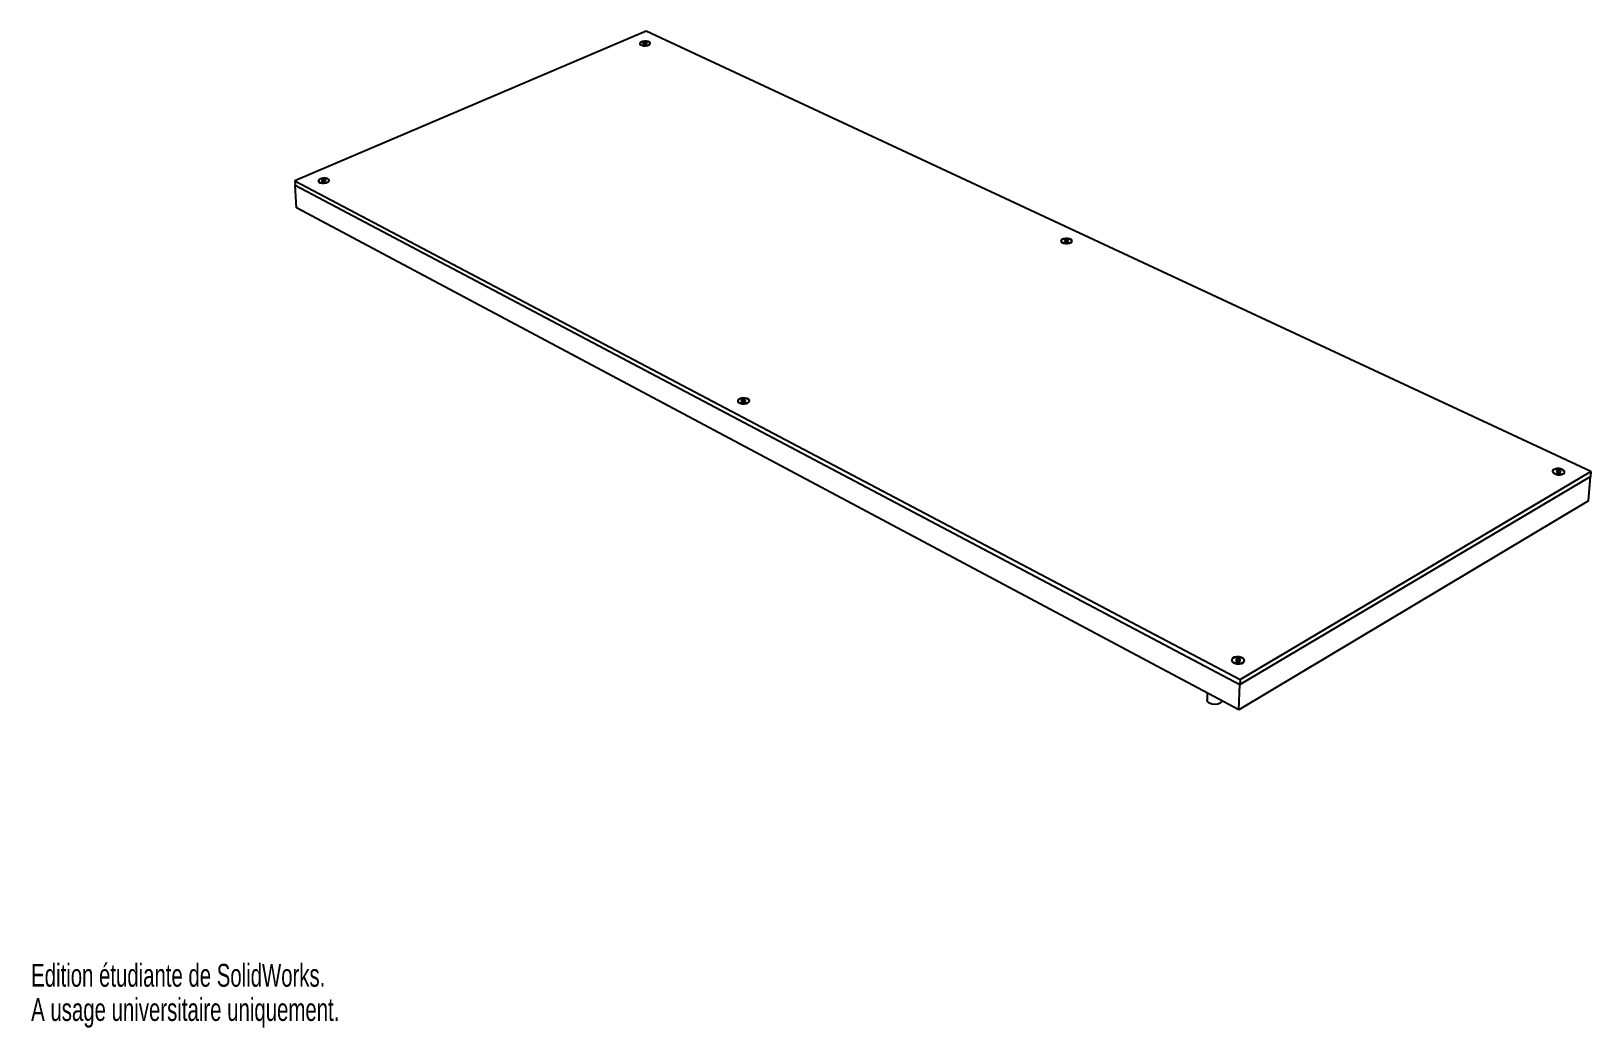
# Model space of a CAD drawing. Extents: x 0 to 248, y 0 to 159.
import ezdxf
from ezdxf.enums import TextEntityAlignment as Align

# ---------------------------------------------------------------- set-up
doc = ezdxf.new("R2010")
doc.units = 0
doc.layers.get('0').update_dxf_attribs({"linetype": 'CONTINUOUS'})

msp = doc.modelspace()

# ---------------------------------------------------------------- linework, layer by layer
at = {"color": 7, "linetype": 'CONTINUOUS'}
for p, q in [((97.95, 158.67), (41.98, 134.87)), ((97.75, 156.85), (97.48, 156.78)), ((97.48, 156.78), (97.48, 156.64)), ((97.49, 156.64), (97.48, 156.78)), ((97.48, 156.64), (97.75, 156.57)), ((98.03, 156.79), (97.75, 156.85)), ((97.76, 156.58), (97.75, 156.85)), ((97.75, 156.57), (98.02, 156.65)), ((248.37, 88.54), (97.95, 158.67)), ((98.02, 156.65), (98.03, 156.79)), ((41.98, 134.87), (192.51, 55.46)), ((41.98, 134.87), (42.03, 134.15)), ((42.03, 134.15), (192.47, 54.65)), ((42.28, 130.55), (42.03, 134.15)), ((46.33, 134.94), (46.31, 134.79)), ((46.31, 134.79), (46.59, 134.71)), ((46.63, 135.02), (46.33, 134.94)), ((46.34, 134.78), (46.33, 134.94)), ((46.59, 134.71), (46.89, 134.8)), ((46.91, 134.95), (46.63, 135.02)), ((46.65, 134.73), (46.63, 135.02)), ((46.89, 134.8), (46.91, 134.95)), ((192.31, 50.63), (42.28, 130.55)), ((164.86, 125.42), (164.58, 125.34)), ((164.58, 125.34), (164.6, 125.17)), ((164.6, 125.17), (164.9, 125.1)), ((164.85, 125.11), (164.86, 125.42)), ((165.16, 125.35), (164.86, 125.42)), ((164.9, 125.1), (165.18, 125.18)), ((165.18, 125.18), (165.16, 125.35)), ((165.16, 125.18), (165.16, 125.35)), ((113.45, 99.99), (113.14, 99.89)), ((113.14, 99.89), (113.14, 99.71)), ((113.14, 99.71), (113.14, 99.89)), ((113.14, 99.71), (113.46, 99.62)), ((113.76, 99.9), (113.45, 99.99)), ((113.46, 99.62), (113.45, 99.99)), ((113.46, 99.62), (113.76, 99.72)), ((113.76, 99.72), (113.76, 99.9)), ((192.47, 54.65), (248.31, 87.77)), ((192.51, 55.46), (248.37, 88.54)), ((243.19, 88.73), (242.9, 88.63)), ((242.9, 88.63), (242.95, 88.44)), ((242.95, 88.44), (243.3, 88.35)), ((243.16, 88.39), (243.19, 88.73)), ((243.53, 88.64), (243.19, 88.73)), ((243.3, 88.35), (243.58, 88.45)), ((243.51, 88.43), (243.53, 88.64)), ((243.58, 88.45), (243.53, 88.64)), ((248, 83.92), (248.31, 87.77)), ((248.37, 88.54), (248.31, 87.77)), ((248, 83.92), (192.31, 50.63)), ((192.15, 58.72), (191.84, 58.6)), ((191.84, 58.6), (191.87, 58.39)), ((191.87, 58.39), (192.23, 58.28)), ((192.14, 58.31), (192.15, 58.72)), ((192.51, 58.62), (192.15, 58.72)), ((192.23, 58.28), (192.55, 58.4)), ((192.5, 58.38), (192.51, 58.62)), ((192.55, 58.4), (192.51, 58.62)), ((192.31, 50.63), (192.47, 54.65)), ((192.51, 55.46), (192.47, 54.65)), ((187.29, 53.31), (187.25, 52.19))]:
    msp.add_line(p, q, dxfattribs=at)
for points in [[(98.15, 156.41), (98.39, 156.5), (98.54, 156.63), (98.56, 156.78), (98.46, 156.91), (98.25, 157.01), (97.97, 157.07), (97.65, 157.07), (97.35, 157.02), (97.11, 156.93), (96.97, 156.8), (96.94, 156.65), (97.04, 156.52), (97.25, 156.42), (97.53, 156.36), (97.85, 156.35), (98.15, 156.41)], [(97.23, 156.96), (97.49, 157.03), (97.79, 157.06), (98.08, 157.03), (98.33, 156.96), (98.48, 156.85), (98.53, 156.71), (98.46, 156.58), (98.28, 156.47), (98.02, 156.39), (97.72, 156.37), (97.42, 156.39), (97.18, 156.47), (97.02, 156.58), (96.98, 156.71), (97.05, 156.85), (97.23, 156.96)], [(46.99, 134.53), (47.26, 134.63), (47.43, 134.78), (47.47, 134.94), (47.38, 135.08), (47.18, 135.2), (46.89, 135.26), (46.55, 135.27), (46.23, 135.21), (45.96, 135.1), (45.79, 134.96), (45.75, 134.8), (45.83, 134.65), (46.04, 134.54), (46.33, 134.47), (46.67, 134.47), (46.99, 134.53)], [(46.09, 135.14), (46.37, 135.22), (46.69, 135.25), (47, 135.22), (47.25, 135.14), (47.4, 135.02), (47.43, 134.87), (47.33, 134.72), (47.13, 134.6), (46.85, 134.51), (46.53, 134.48), (46.22, 134.51), (45.97, 134.6), (45.82, 134.72), (45.79, 134.87), (45.89, 135.02), (46.09, 135.14)], [(165.37, 124.9), (165.61, 125.01), (165.74, 125.17), (165.74, 125.33), (165.61, 125.48), (165.37, 125.6), (165.05, 125.67), (164.71, 125.68), (164.39, 125.62), (164.15, 125.5), (164.02, 125.35), (164.02, 125.19), (164.15, 125.03), (164.39, 124.91), (164.71, 124.85), (165.05, 124.84), (165.37, 124.9)], [(164.27, 125.54), (164.54, 125.63), (164.86, 125.66), (165.18, 125.63), (165.45, 125.54), (165.64, 125.41), (165.72, 125.26), (165.66, 125.11), (165.49, 124.97), (165.22, 124.89), (164.9, 124.86), (164.58, 124.89), (164.3, 124.97), (164.11, 125.11), (164.04, 125.26), (164.1, 125.41), (164.27, 125.54)], [(113.92, 99.4), (114.19, 99.53), (114.35, 99.7), (114.37, 99.88), (114.25, 100.06), (114.01, 100.19), (113.69, 100.26), (113.32, 100.27), (112.98, 100.2), (112.71, 100.08), (112.55, 99.91), (112.53, 99.72), (112.65, 99.55), (112.89, 99.42), (113.22, 99.34), (113.58, 99.34), (113.92, 99.4)], [(112.85, 100.12), (113.14, 100.22), (113.48, 100.25), (113.81, 100.22), (114.1, 100.12), (114.28, 99.98), (114.34, 99.8), (114.26, 99.63), (114.06, 99.49), (113.77, 99.39), (113.43, 99.35), (113.09, 99.39), (112.81, 99.49), (112.62, 99.63), (112.57, 99.8), (112.65, 99.98), (112.85, 100.12)], [(243.84, 88.12), (244.08, 88.25), (244.19, 88.43), (244.16, 88.62), (243.99, 88.8), (243.7, 88.95), (243.35, 89.02), (242.98, 89.03), (242.64, 88.96), (242.4, 88.83), (242.29, 88.65), (242.32, 88.46), (242.49, 88.28), (242.78, 88.14), (243.13, 88.06), (243.51, 88.05), (243.84, 88.12)], [(242.53, 88.88), (242.8, 88.98), (243.14, 89.01), (243.49, 88.98), (243.81, 88.88), (244.04, 88.72), (244.15, 88.54), (244.12, 88.36), (243.96, 88.21), (243.68, 88.1), (243.34, 88.07), (242.99, 88.1), (242.67, 88.21), (242.44, 88.36), (242.34, 88.54), (242.37, 88.72), (242.53, 88.88)], [(192.78, 58.02), (193.05, 58.18), (193.19, 58.38), (193.18, 58.59), (193.02, 58.8), (192.73, 58.96), (192.36, 59.05), (191.96, 59.05), (191.6, 58.98), (191.33, 58.83), (191.19, 58.63), (191.2, 58.41), (191.36, 58.2), (191.65, 58.04), (192.02, 57.95), (192.42, 57.95), (192.78, 58.02)], [(191.47, 58.88), (191.77, 58.99), (192.14, 59.03), (192.51, 58.99), (192.83, 58.88), (193.06, 58.71), (193.15, 58.5), (193.1, 58.3), (192.91, 58.12), (192.61, 58.01), (192.25, 57.97), (191.87, 58.01), (191.55, 58.12), (191.32, 58.3), (191.23, 58.5), (191.28, 58.71), (191.47, 58.88)], [(189.62, 52.07), (189.56, 51.89), (189.32, 51.67), (188.95, 51.52), (188.5, 51.47), (188.04, 51.52), (187.64, 51.67), (187.36, 51.89), (187.25, 52.14), (187.25, 52.19)]]:
    msp.add_lwpolyline(points, dxfattribs=at)

# ---------------------------------------------------------------- texts
for s, width, p in [('Edition étudiante de SolidWorks.', 0.667188, (0, 5.45)), ('A usage universitaire uniquement.', 0.668182, (0, 0))]:
    msp.add_text(s, height=3.633, dxfattribs=dict(at, width=width)).set_placement(p, align=Align.BOTTOM_LEFT)

doc.saveas('drawing.dxf')
